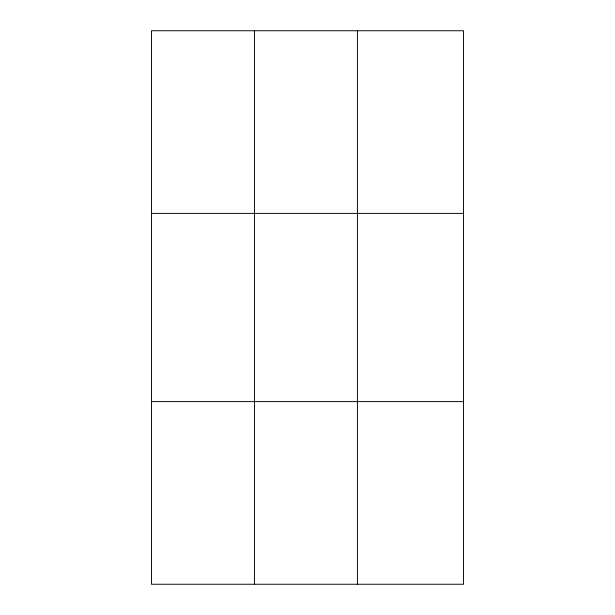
<?xml version="1.0" encoding="UTF-8"?>
<svg xmlns="http://www.w3.org/2000/svg" width="615" height="615" viewBox="0 0 615 615"><rect width="100%" height="100%" fill="white"/><g stroke="black" fill="none" stroke-linecap="round" stroke-linejoin="round"><path stroke-width="0.92" d="M254.449 584.25L254.449 30.75M357.43 584.25L357.43 30.75M151.475 213.405L463.526 213.405M151.475 401.595L463.526 401.595M463.526 538.586L463.526 584.25L151.475 584.25L151.475 30.75L463.526 30.75L463.526 538.586"/></g></svg>
